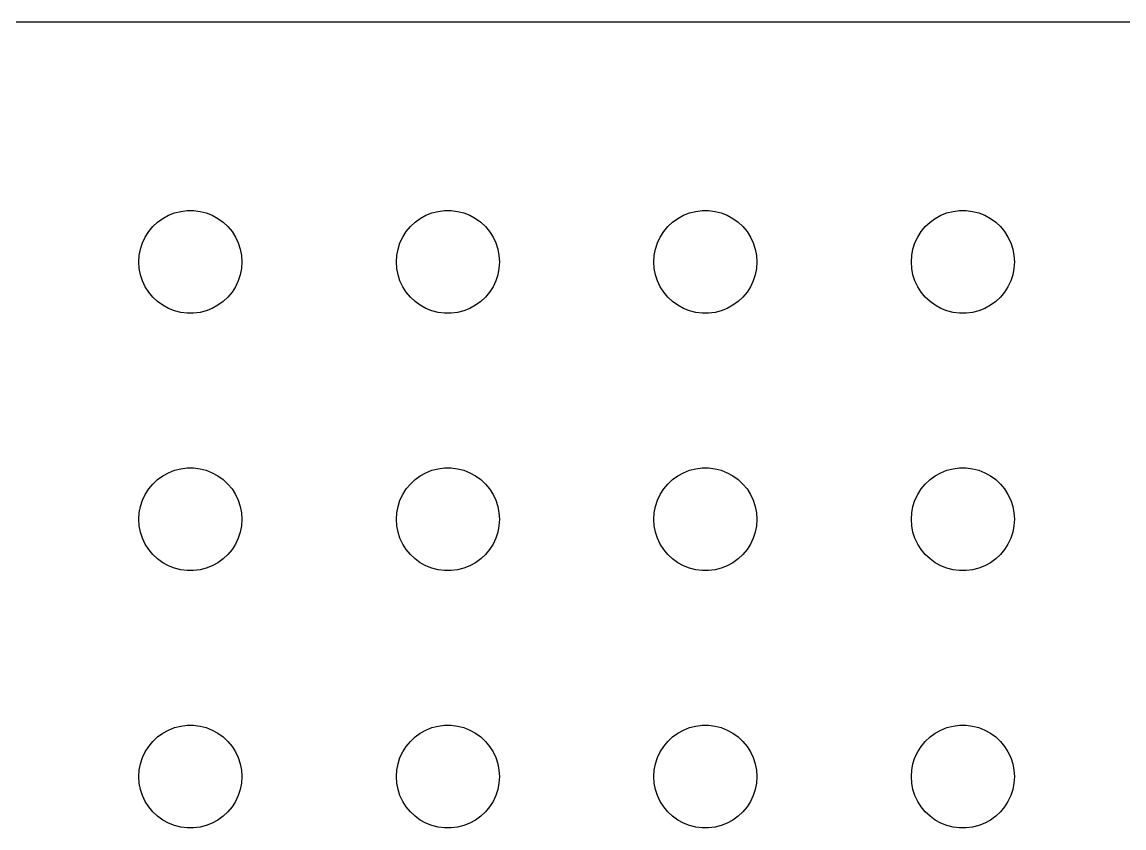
# Model space of a CAD drawing. Header units: metres. Extents: x -134 to 134, y 518 to 1078.
# Drawn here: x -102.4 to -70.31, y 940.5 to 963.99 of the extents above; entities that cross this region are included whole.
import ezdxf

# ---------------------------------------------------------------- set-up
doc = ezdxf.new("R2010")
doc.units = ezdxf.units.M

msp = doc.modelspace()

# ---------------------------------------------------------------- linework, layer by layer
for p, q in [((129.814, 963.99), (-129.814, 963.99)), ((-98.1387, 958.357), (-97.9635, 958.427)), ((-97.9635, 958.427), (-97.7811, 958.473)), ((-97.7811, 958.473), (-97.5942, 958.497)), ((-97.5942, 958.497), (-97.4058, 958.497)), ((-97.4058, 958.497), (-97.2189, 958.473)), ((-97.2189, 958.473), (-97.0365, 958.427)), ((-97.0365, 958.427), (-96.8613, 958.357)), ((-90.6387, 958.357), (-90.4635, 958.427)), ((-90.4635, 958.427), (-90.2811, 958.473)), ((-90.2811, 958.473), (-90.0942, 958.497)), ((-90.0942, 958.497), (-89.9058, 958.497)), ((-89.9058, 958.497), (-89.7189, 958.473)), ((-89.7189, 958.473), (-89.5365, 958.427)), ((-89.5365, 958.427), (-89.3613, 958.357)), ((-83.1387, 958.357), (-82.9635, 958.427)), ((-82.9635, 958.427), (-82.7811, 958.473)), ((-82.7811, 958.473), (-82.5942, 958.497)), ((-82.5942, 958.497), (-82.4058, 958.497)), ((-82.4058, 958.497), (-82.2189, 958.473)), ((-82.2189, 958.473), (-82.0365, 958.427)), ((-82.0365, 958.427), (-81.8613, 958.357)), ((-75.6387, 958.357), (-75.4635, 958.427)), ((-75.4635, 958.427), (-75.2811, 958.473)), ((-75.2811, 958.473), (-75.0942, 958.497)), ((-75.0942, 958.497), (-74.9058, 958.497)), ((-74.9058, 958.497), (-74.7189, 958.473)), ((-74.7189, 958.473), (-74.5365, 958.427)), ((-74.5365, 958.427), (-74.3613, 958.357)), ((-98.5934, 958.027), (-98.4561, 958.156)), ((-98.4561, 958.156), (-98.3037, 958.266)), ((-98.3037, 958.266), (-98.1387, 958.357)), ((-96.8613, 958.357), (-96.6963, 958.266)), ((-96.6963, 958.266), (-96.5439, 958.156)), ((-96.5439, 958.156), (-96.4065, 958.027)), ((-91.0934, 958.027), (-90.9561, 958.156)), ((-90.9561, 958.156), (-90.8037, 958.266)), ((-90.8037, 958.266), (-90.6387, 958.357)), ((-89.3613, 958.357), (-89.1963, 958.266)), ((-89.1963, 958.266), (-89.0439, 958.156)), ((-89.0439, 958.156), (-88.9065, 958.027)), ((-83.5934, 958.027), (-83.4561, 958.156)), ((-83.4561, 958.156), (-83.3037, 958.266)), ((-83.3037, 958.266), (-83.1387, 958.357)), ((-81.8613, 958.357), (-81.6963, 958.266)), ((-81.6963, 958.266), (-81.5439, 958.156)), ((-81.5439, 958.156), (-81.4065, 958.027)), ((-76.0934, 958.027), (-75.9561, 958.156)), ((-75.9561, 958.156), (-75.8037, 958.266)), ((-75.8037, 958.266), (-75.6387, 958.357)), ((-74.3613, 958.357), (-74.1963, 958.266)), ((-74.1963, 958.266), (-74.0439, 958.156)), ((-74.0439, 958.156), (-73.9065, 958.027)), ((-98.8145, 957.723), (-98.7135, 957.882)), ((-98.7135, 957.882), (-98.5934, 958.027)), ((-96.4065, 958.027), (-96.2865, 957.882)), ((-96.2865, 957.882), (-96.1855, 957.723)), ((-91.3145, 957.723), (-91.2135, 957.882)), ((-91.2135, 957.882), (-91.0934, 958.027)), ((-88.9065, 958.027), (-88.7865, 957.882)), ((-88.7865, 957.882), (-88.6855, 957.723)), ((-83.8145, 957.723), (-83.7135, 957.882)), ((-83.7135, 957.882), (-83.5934, 958.027)), ((-81.4065, 958.027), (-81.2865, 957.882)), ((-81.2865, 957.882), (-81.1855, 957.723)), ((-76.3145, 957.723), (-76.2135, 957.882)), ((-76.2135, 957.882), (-76.0934, 958.027)), ((-73.9065, 958.027), (-73.7865, 957.882)), ((-73.7865, 957.882), (-73.6855, 957.723)), ((-98.9529, 957.373), (-98.8947, 957.552)), ((-98.8947, 957.552), (-98.8145, 957.723)), ((-96.1855, 957.723), (-96.1053, 957.552)), ((-96.1053, 957.552), (-96.0471, 957.373)), ((-91.4529, 957.373), (-91.3947, 957.552)), ((-91.3947, 957.552), (-91.3145, 957.723)), ((-88.6855, 957.723), (-88.6053, 957.552)), ((-88.6053, 957.552), (-88.5471, 957.373)), ((-83.9529, 957.373), (-83.8947, 957.552)), ((-83.8947, 957.552), (-83.8145, 957.723)), ((-81.1855, 957.723), (-81.1053, 957.552)), ((-81.1053, 957.552), (-81.0471, 957.373)), ((-76.4529, 957.373), (-76.3947, 957.552)), ((-76.3947, 957.552), (-76.3145, 957.723)), ((-73.6855, 957.723), (-73.6053, 957.552)), ((-73.6053, 957.552), (-73.5471, 957.373)), ((-99, 957), (-98.9882, 957.188)), ((-98.9882, 957.188), (-98.9529, 957.373)), ((-96.0471, 957.373), (-96.0118, 957.188)), ((-96.0118, 957.188), (-96, 957)), ((-91.5, 957), (-91.4882, 957.188)), ((-91.4882, 957.188), (-91.4529, 957.373)), ((-88.5471, 957.373), (-88.5118, 957.188)), ((-88.5118, 957.188), (-88.5, 957)), ((-84, 957), (-83.9882, 957.188)), ((-83.9882, 957.188), (-83.9529, 957.373)), ((-81.0471, 957.373), (-81.0118, 957.188)), ((-81.0118, 957.188), (-81, 957)), ((-76.5, 957), (-76.4882, 957.188)), ((-76.4882, 957.188), (-76.4529, 957.373)), ((-73.5471, 957.373), (-73.5118, 957.188)), ((-73.5118, 957.188), (-73.5, 957)), ((-98.9882, 956.812), (-99, 957)), ((-98.9529, 956.627), (-98.9882, 956.812)), ((-96.0118, 956.812), (-96.0471, 956.627)), ((-96, 957), (-96.0118, 956.812)), ((-91.4882, 956.812), (-91.5, 957)), ((-91.4529, 956.627), (-91.4882, 956.812)), ((-88.5118, 956.812), (-88.5471, 956.627)), ((-88.5, 957), (-88.5118, 956.812)), ((-83.9882, 956.812), (-84, 957)), ((-83.9529, 956.627), (-83.9882, 956.812)), ((-81.0118, 956.812), (-81.0471, 956.627)), ((-81, 957), (-81.0118, 956.812)), ((-76.4882, 956.812), (-76.5, 957)), ((-76.4529, 956.627), (-76.4882, 956.812)), ((-73.5118, 956.812), (-73.5471, 956.627)), ((-73.5, 957), (-73.5118, 956.812)), ((-98.8947, 956.448), (-98.9529, 956.627)), ((-96.0471, 956.627), (-96.1053, 956.448)), ((-91.3947, 956.448), (-91.4529, 956.627)), ((-88.5471, 956.627), (-88.6053, 956.448)), ((-83.8947, 956.448), (-83.9529, 956.627)), ((-81.0471, 956.627), (-81.1053, 956.448)), ((-76.3947, 956.448), (-76.4529, 956.627)), ((-73.5471, 956.627), (-73.6053, 956.448)), ((-98.8145, 956.277), (-98.8947, 956.448)), ((-98.7135, 956.118), (-98.8145, 956.277)), ((-96.1855, 956.277), (-96.2865, 956.118)), ((-96.1053, 956.448), (-96.1855, 956.277)), ((-91.3145, 956.277), (-91.3947, 956.448)), ((-91.2135, 956.118), (-91.3145, 956.277)), ((-88.6855, 956.277), (-88.7865, 956.118)), ((-88.6053, 956.448), (-88.6855, 956.277)), ((-83.8145, 956.277), (-83.8947, 956.448)), ((-83.7135, 956.118), (-83.8145, 956.277)), ((-81.1855, 956.277), (-81.2865, 956.118)), ((-81.1053, 956.448), (-81.1855, 956.277)), ((-76.3145, 956.277), (-76.3947, 956.448)), ((-76.2135, 956.118), (-76.3145, 956.277)), ((-73.6855, 956.277), (-73.7865, 956.118)), ((-73.6053, 956.448), (-73.6855, 956.277)), ((-98.5934, 955.973), (-98.7135, 956.118)), ((-98.4561, 955.844), (-98.5934, 955.973)), ((-98.3037, 955.734), (-98.4561, 955.844)), ((-96.5439, 955.844), (-96.6963, 955.734)), ((-96.4065, 955.973), (-96.5439, 955.844)), ((-96.2865, 956.118), (-96.4065, 955.973)), ((-91.0934, 955.973), (-91.2135, 956.118)), ((-90.9561, 955.844), (-91.0934, 955.973)), ((-90.8037, 955.734), (-90.9561, 955.844)), ((-89.0439, 955.844), (-89.1963, 955.734)), ((-88.9065, 955.973), (-89.0439, 955.844)), ((-88.7865, 956.118), (-88.9065, 955.973)), ((-83.5934, 955.973), (-83.7135, 956.118)), ((-83.4561, 955.844), (-83.5934, 955.973)), ((-83.3037, 955.734), (-83.4561, 955.844)), ((-81.5439, 955.844), (-81.6963, 955.734)), ((-81.4065, 955.973), (-81.5439, 955.844)), ((-81.2865, 956.118), (-81.4065, 955.973)), ((-76.0934, 955.973), (-76.2135, 956.118)), ((-75.9561, 955.844), (-76.0934, 955.973)), ((-75.8037, 955.734), (-75.9561, 955.844)), ((-74.0439, 955.844), (-74.1963, 955.734)), ((-73.9065, 955.973), (-74.0439, 955.844)), ((-73.7865, 956.118), (-73.9065, 955.973)), ((-98.1387, 955.643), (-98.3037, 955.734)), ((-97.9635, 955.573), (-98.1387, 955.643)), ((-97.7811, 955.527), (-97.9635, 955.573)), ((-97.5942, 955.503), (-97.7811, 955.527)), ((-97.2189, 955.527), (-97.4058, 955.503)), ((-97.0365, 955.573), (-97.2189, 955.527)), ((-96.8613, 955.643), (-97.0365, 955.573)), ((-96.6963, 955.734), (-96.8613, 955.643)), ((-90.6387, 955.643), (-90.8037, 955.734)), ((-90.4635, 955.573), (-90.6387, 955.643)), ((-90.2811, 955.527), (-90.4635, 955.573)), ((-90.0942, 955.503), (-90.2811, 955.527)), ((-89.7189, 955.527), (-89.9058, 955.503)), ((-89.5365, 955.573), (-89.7189, 955.527)), ((-89.3613, 955.643), (-89.5365, 955.573)), ((-89.1963, 955.734), (-89.3613, 955.643)), ((-83.1387, 955.643), (-83.3037, 955.734)), ((-82.9635, 955.573), (-83.1387, 955.643)), ((-82.7811, 955.527), (-82.9635, 955.573)), ((-82.5942, 955.503), (-82.7811, 955.527)), ((-82.2189, 955.527), (-82.4058, 955.503)), ((-82.0365, 955.573), (-82.2189, 955.527)), ((-81.8613, 955.643), (-82.0365, 955.573)), ((-81.6963, 955.734), (-81.8613, 955.643)), ((-75.6387, 955.643), (-75.8037, 955.734)), ((-75.4635, 955.573), (-75.6387, 955.643)), ((-75.2811, 955.527), (-75.4635, 955.573)), ((-75.0942, 955.503), (-75.2811, 955.527)), ((-74.7189, 955.527), (-74.9058, 955.503)), ((-74.5365, 955.573), (-74.7189, 955.527)), ((-74.3613, 955.643), (-74.5365, 955.573)), ((-74.1963, 955.734), (-74.3613, 955.643)), ((-97.4058, 955.503), (-97.5942, 955.503)), ((-89.9058, 955.503), (-90.0942, 955.503)), ((-82.4058, 955.503), (-82.5942, 955.503)), ((-74.9058, 955.503), (-75.0942, 955.503)), ((-98.4561, 950.656), (-98.3037, 950.766)), ((-98.3037, 950.766), (-98.1387, 950.857)), ((-98.1387, 950.857), (-97.9635, 950.927)), ((-97.9635, 950.927), (-97.7811, 950.973)), ((-97.7811, 950.973), (-97.5942, 950.997)), ((-97.5942, 950.997), (-97.4058, 950.997)), ((-97.4058, 950.997), (-97.2189, 950.973)), ((-97.2189, 950.973), (-97.0365, 950.927)), ((-97.0365, 950.927), (-96.8613, 950.857)), ((-96.8613, 950.857), (-96.6963, 950.766)), ((-96.6963, 950.766), (-96.5439, 950.656)), ((-90.9561, 950.656), (-90.8037, 950.766)), ((-90.8037, 950.766), (-90.6387, 950.857)), ((-90.6387, 950.857), (-90.4635, 950.927)), ((-90.4635, 950.927), (-90.2811, 950.973)), ((-90.2811, 950.973), (-90.0942, 950.997)), ((-90.0942, 950.997), (-89.9058, 950.997)), ((-89.9058, 950.997), (-89.7189, 950.973)), ((-89.7189, 950.973), (-89.5365, 950.927)), ((-89.5365, 950.927), (-89.3613, 950.857)), ((-89.3613, 950.857), (-89.1963, 950.766)), ((-89.1963, 950.766), (-89.0439, 950.656)), ((-83.4561, 950.656), (-83.3037, 950.766)), ((-83.3037, 950.766), (-83.1387, 950.857)), ((-83.1387, 950.857), (-82.9635, 950.927)), ((-82.9635, 950.927), (-82.7811, 950.973)), ((-82.7811, 950.973), (-82.5942, 950.997)), ((-82.5942, 950.997), (-82.4058, 950.997)), ((-82.4058, 950.997), (-82.2189, 950.973)), ((-82.2189, 950.973), (-82.0365, 950.927)), ((-82.0365, 950.927), (-81.8613, 950.857)), ((-81.8613, 950.857), (-81.6963, 950.766)), ((-81.6963, 950.766), (-81.5439, 950.656)), ((-75.9561, 950.656), (-75.8037, 950.766)), ((-75.8037, 950.766), (-75.6387, 950.857)), ((-75.6387, 950.857), (-75.4635, 950.927)), ((-75.4635, 950.927), (-75.2811, 950.973)), ((-75.2811, 950.973), (-75.0942, 950.997)), ((-75.0942, 950.997), (-74.9058, 950.997)), ((-74.9058, 950.997), (-74.7189, 950.973)), ((-74.7189, 950.973), (-74.5365, 950.927)), ((-74.5365, 950.927), (-74.3613, 950.857)), ((-74.3613, 950.857), (-74.1963, 950.766)), ((-74.1963, 950.766), (-74.0439, 950.656)), ((-98.8145, 950.223), (-98.7135, 950.382)), ((-98.7135, 950.382), (-98.5934, 950.527)), ((-98.5934, 950.527), (-98.4561, 950.656)), ((-96.5439, 950.656), (-96.4065, 950.527)), ((-96.4065, 950.527), (-96.2865, 950.382)), ((-96.2865, 950.382), (-96.1855, 950.223)), ((-91.3145, 950.223), (-91.2135, 950.382)), ((-91.2135, 950.382), (-91.0934, 950.527)), ((-91.0934, 950.527), (-90.9561, 950.656)), ((-89.0439, 950.656), (-88.9065, 950.527)), ((-88.9065, 950.527), (-88.7865, 950.382)), ((-88.7865, 950.382), (-88.6855, 950.223)), ((-83.8145, 950.223), (-83.7135, 950.382)), ((-83.7135, 950.382), (-83.5934, 950.527)), ((-83.5934, 950.527), (-83.4561, 950.656)), ((-81.5439, 950.656), (-81.4065, 950.527)), ((-81.4065, 950.527), (-81.2865, 950.382)), ((-81.2865, 950.382), (-81.1855, 950.223)), ((-76.3145, 950.223), (-76.2135, 950.382)), ((-76.2135, 950.382), (-76.0934, 950.527)), ((-76.0934, 950.527), (-75.9561, 950.656)), ((-74.0439, 950.656), (-73.9065, 950.527)), ((-73.9065, 950.527), (-73.7865, 950.382)), ((-73.7865, 950.382), (-73.6855, 950.223)), ((-98.9529, 949.873), (-98.8947, 950.052)), ((-98.8947, 950.052), (-98.8145, 950.223)), ((-96.1855, 950.223), (-96.1053, 950.052)), ((-96.1053, 950.052), (-96.0471, 949.873)), ((-91.4529, 949.873), (-91.3947, 950.052)), ((-91.3947, 950.052), (-91.3145, 950.223)), ((-88.6855, 950.223), (-88.6053, 950.052)), ((-88.6053, 950.052), (-88.5471, 949.873)), ((-83.9529, 949.873), (-83.8947, 950.052)), ((-83.8947, 950.052), (-83.8145, 950.223)), ((-81.1855, 950.223), (-81.1053, 950.052)), ((-81.1053, 950.052), (-81.0471, 949.873)), ((-76.4529, 949.873), (-76.3947, 950.052)), ((-76.3947, 950.052), (-76.3145, 950.223)), ((-73.6855, 950.223), (-73.6053, 950.052)), ((-73.6053, 950.052), (-73.5471, 949.873)), ((-98.9882, 949.688), (-98.9529, 949.873)), ((-96.0471, 949.873), (-96.0118, 949.688)), ((-91.4882, 949.688), (-91.4529, 949.873)), ((-88.5471, 949.873), (-88.5118, 949.688)), ((-83.9882, 949.688), (-83.9529, 949.873)), ((-81.0471, 949.873), (-81.0118, 949.688)), ((-76.4882, 949.688), (-76.4529, 949.873)), ((-73.5471, 949.873), (-73.5118, 949.688)), ((-99, 949.5), (-98.9882, 949.688)), ((-98.9882, 949.312), (-99, 949.5)), ((-96.0118, 949.688), (-96, 949.5)), ((-96, 949.5), (-96.0118, 949.312)), ((-91.5, 949.5), (-91.4882, 949.688)), ((-91.4882, 949.312), (-91.5, 949.5)), ((-88.5118, 949.688), (-88.5, 949.5)), ((-88.5, 949.5), (-88.5118, 949.312)), ((-84, 949.5), (-83.9882, 949.688)), ((-83.9882, 949.312), (-84, 949.5)), ((-81.0118, 949.688), (-81, 949.5)), ((-81, 949.5), (-81.0118, 949.312)), ((-76.5, 949.5), (-76.4882, 949.688)), ((-76.4882, 949.312), (-76.5, 949.5)), ((-73.5118, 949.688), (-73.5, 949.5)), ((-73.5, 949.5), (-73.5118, 949.312)), ((-98.9529, 949.127), (-98.9882, 949.312)), ((-98.8947, 948.948), (-98.9529, 949.127)), ((-96.0471, 949.127), (-96.1053, 948.948)), ((-96.0118, 949.312), (-96.0471, 949.127)), ((-91.4529, 949.127), (-91.4882, 949.312)), ((-91.3947, 948.948), (-91.4529, 949.127)), ((-88.5471, 949.127), (-88.6053, 948.948)), ((-88.5118, 949.312), (-88.5471, 949.127)), ((-83.9529, 949.127), (-83.9882, 949.312)), ((-83.8947, 948.948), (-83.9529, 949.127)), ((-81.0471, 949.127), (-81.1053, 948.948)), ((-81.0118, 949.312), (-81.0471, 949.127)), ((-76.4529, 949.127), (-76.4882, 949.312)), ((-76.3947, 948.948), (-76.4529, 949.127)), ((-73.5471, 949.127), (-73.6053, 948.948)), ((-73.5118, 949.312), (-73.5471, 949.127)), ((-98.8145, 948.777), (-98.8947, 948.948)), ((-98.7135, 948.618), (-98.8145, 948.777)), ((-96.1855, 948.777), (-96.2865, 948.618)), ((-96.1053, 948.948), (-96.1855, 948.777)), ((-91.3145, 948.777), (-91.3947, 948.948)), ((-91.2135, 948.618), (-91.3145, 948.777)), ((-88.6855, 948.777), (-88.7865, 948.618)), ((-88.6053, 948.948), (-88.6855, 948.777)), ((-83.8145, 948.777), (-83.8947, 948.948)), ((-83.7135, 948.618), (-83.8145, 948.777)), ((-81.1855, 948.777), (-81.2865, 948.618)), ((-81.1053, 948.948), (-81.1855, 948.777)), ((-76.3145, 948.777), (-76.3947, 948.948)), ((-76.2135, 948.618), (-76.3145, 948.777)), ((-73.6855, 948.777), (-73.7865, 948.618)), ((-73.6053, 948.948), (-73.6855, 948.777)), ((-98.5934, 948.473), (-98.7135, 948.618)), ((-98.4561, 948.344), (-98.5934, 948.473)), ((-96.4065, 948.473), (-96.5439, 948.344)), ((-96.2865, 948.618), (-96.4065, 948.473)), ((-91.0934, 948.473), (-91.2135, 948.618)), ((-90.9561, 948.344), (-91.0934, 948.473)), ((-88.9065, 948.473), (-89.0439, 948.344)), ((-88.7865, 948.618), (-88.9065, 948.473)), ((-83.5934, 948.473), (-83.7135, 948.618)), ((-83.4561, 948.344), (-83.5934, 948.473)), ((-81.4065, 948.473), (-81.5439, 948.344)), ((-81.2865, 948.618), (-81.4065, 948.473)), ((-76.0934, 948.473), (-76.2135, 948.618)), ((-75.9561, 948.344), (-76.0934, 948.473)), ((-73.9065, 948.473), (-74.0439, 948.344)), ((-73.7865, 948.618), (-73.9065, 948.473)), ((-98.3037, 948.234), (-98.4561, 948.344)), ((-98.1387, 948.143), (-98.3037, 948.234)), ((-97.9635, 948.073), (-98.1387, 948.143)), ((-96.8613, 948.143), (-97.0365, 948.073)), ((-96.6963, 948.234), (-96.8613, 948.143)), ((-96.5439, 948.344), (-96.6963, 948.234)), ((-90.8037, 948.234), (-90.9561, 948.344)), ((-90.6387, 948.143), (-90.8037, 948.234)), ((-90.4635, 948.073), (-90.6387, 948.143)), ((-89.3613, 948.143), (-89.5365, 948.073)), ((-89.1963, 948.234), (-89.3613, 948.143)), ((-89.0439, 948.344), (-89.1963, 948.234)), ((-83.3037, 948.234), (-83.4561, 948.344)), ((-83.1387, 948.143), (-83.3037, 948.234)), ((-82.9635, 948.073), (-83.1387, 948.143)), ((-81.8613, 948.143), (-82.0365, 948.073)), ((-81.6963, 948.234), (-81.8613, 948.143)), ((-81.5439, 948.344), (-81.6963, 948.234)), ((-75.8037, 948.234), (-75.9561, 948.344)), ((-75.6387, 948.143), (-75.8037, 948.234)), ((-75.4635, 948.073), (-75.6387, 948.143)), ((-74.3613, 948.143), (-74.5365, 948.073)), ((-74.1963, 948.234), (-74.3613, 948.143)), ((-74.0439, 948.344), (-74.1963, 948.234)), ((-97.7811, 948.027), (-97.9635, 948.073)), ((-97.5942, 948.003), (-97.7811, 948.027)), ((-97.4058, 948.003), (-97.5942, 948.003)), ((-97.2189, 948.027), (-97.4058, 948.003)), ((-97.0365, 948.073), (-97.2189, 948.027)), ((-90.2811, 948.027), (-90.4635, 948.073)), ((-90.0942, 948.003), (-90.2811, 948.027)), ((-89.9058, 948.003), (-90.0942, 948.003)), ((-89.7189, 948.027), (-89.9058, 948.003)), ((-89.5365, 948.073), (-89.7189, 948.027)), ((-82.7811, 948.027), (-82.9635, 948.073)), ((-82.5942, 948.003), (-82.7811, 948.027)), ((-82.4058, 948.003), (-82.5942, 948.003)), ((-82.2189, 948.027), (-82.4058, 948.003)), ((-82.0365, 948.073), (-82.2189, 948.027)), ((-75.2811, 948.027), (-75.4635, 948.073)), ((-75.0942, 948.003), (-75.2811, 948.027)), ((-74.9058, 948.003), (-75.0942, 948.003)), ((-74.7189, 948.027), (-74.9058, 948.003)), ((-74.5365, 948.073), (-74.7189, 948.027)), ((-98.3037, 943.266), (-98.1387, 943.357)), ((-98.1387, 943.357), (-97.9635, 943.427)), ((-97.9635, 943.427), (-97.7811, 943.473)), ((-97.7811, 943.473), (-97.5942, 943.497)), ((-97.5942, 943.497), (-97.4058, 943.497)), ((-97.4058, 943.497), (-97.2189, 943.473)), ((-97.2189, 943.473), (-97.0365, 943.427)), ((-97.0365, 943.427), (-96.8613, 943.357)), ((-96.8613, 943.357), (-96.6963, 943.266)), ((-90.8037, 943.266), (-90.6387, 943.357)), ((-90.6387, 943.357), (-90.4635, 943.427)), ((-90.4635, 943.427), (-90.2811, 943.473)), ((-90.2811, 943.473), (-90.0942, 943.497)), ((-90.0942, 943.497), (-89.9058, 943.497)), ((-89.9058, 943.497), (-89.7189, 943.473)), ((-89.7189, 943.473), (-89.5365, 943.427)), ((-89.5365, 943.427), (-89.3613, 943.357)), ((-89.3613, 943.357), (-89.1963, 943.266)), ((-83.3037, 943.266), (-83.1387, 943.357)), ((-83.1387, 943.357), (-82.9635, 943.427)), ((-82.9635, 943.427), (-82.7811, 943.473)), ((-82.7811, 943.473), (-82.5942, 943.497)), ((-82.5942, 943.497), (-82.4058, 943.497)), ((-82.4058, 943.497), (-82.2189, 943.473)), ((-82.2189, 943.473), (-82.0365, 943.427)), ((-82.0365, 943.427), (-81.8613, 943.357)), ((-81.8613, 943.357), (-81.6963, 943.266)), ((-75.8037, 943.266), (-75.6387, 943.357)), ((-75.6387, 943.357), (-75.4635, 943.427)), ((-75.4635, 943.427), (-75.2811, 943.473)), ((-75.2811, 943.473), (-75.0942, 943.497)), ((-75.0942, 943.497), (-74.9058, 943.497)), ((-74.9058, 943.497), (-74.7189, 943.473)), ((-74.7189, 943.473), (-74.5365, 943.427)), ((-74.5365, 943.427), (-74.3613, 943.357)), ((-74.3613, 943.357), (-74.1963, 943.266)), ((-98.7135, 942.882), (-98.5934, 943.027)), ((-98.5934, 943.027), (-98.4561, 943.156)), ((-98.4561, 943.156), (-98.3037, 943.266)), ((-96.6963, 943.266), (-96.5439, 943.156)), ((-96.5439, 943.156), (-96.4065, 943.027)), ((-96.4065, 943.027), (-96.2865, 942.882)), ((-91.2135, 942.882), (-91.0934, 943.027)), ((-91.0934, 943.027), (-90.9561, 943.156)), ((-90.9561, 943.156), (-90.8037, 943.266)), ((-89.1963, 943.266), (-89.0439, 943.156)), ((-89.0439, 943.156), (-88.9065, 943.027)), ((-88.9065, 943.027), (-88.7865, 942.882)), ((-83.7135, 942.882), (-83.5934, 943.027)), ((-83.5934, 943.027), (-83.4561, 943.156)), ((-83.4561, 943.156), (-83.3037, 943.266)), ((-81.6963, 943.266), (-81.5439, 943.156)), ((-81.5439, 943.156), (-81.4065, 943.027)), ((-81.4065, 943.027), (-81.2865, 942.882)), ((-76.2135, 942.882), (-76.0934, 943.027)), ((-76.0934, 943.027), (-75.9561, 943.156)), ((-75.9561, 943.156), (-75.8037, 943.266)), ((-74.1963, 943.266), (-74.0439, 943.156)), ((-74.0439, 943.156), (-73.9065, 943.027)), ((-73.9065, 943.027), (-73.7865, 942.882)), ((-98.8947, 942.552), (-98.8145, 942.723)), ((-98.8145, 942.723), (-98.7135, 942.882)), ((-96.2865, 942.882), (-96.1855, 942.723)), ((-96.1855, 942.723), (-96.1053, 942.552)), ((-91.3947, 942.552), (-91.3145, 942.723)), ((-91.3145, 942.723), (-91.2135, 942.882)), ((-88.7865, 942.882), (-88.6855, 942.723)), ((-88.6855, 942.723), (-88.6053, 942.552)), ((-83.8947, 942.552), (-83.8145, 942.723)), ((-83.8145, 942.723), (-83.7135, 942.882)), ((-81.2865, 942.882), (-81.1855, 942.723)), ((-81.1855, 942.723), (-81.1053, 942.552)), ((-76.3947, 942.552), (-76.3145, 942.723)), ((-76.3145, 942.723), (-76.2135, 942.882)), ((-73.7865, 942.882), (-73.6855, 942.723)), ((-73.6855, 942.723), (-73.6053, 942.552)), ((-98.9882, 942.188), (-98.9529, 942.373)), ((-98.9529, 942.373), (-98.8947, 942.552)), ((-96.1053, 942.552), (-96.0471, 942.373)), ((-96.0471, 942.373), (-96.0118, 942.188)), ((-91.4882, 942.188), (-91.4529, 942.373)), ((-91.4529, 942.373), (-91.3947, 942.552)), ((-88.6053, 942.552), (-88.5471, 942.373)), ((-88.5471, 942.373), (-88.5118, 942.188)), ((-83.9882, 942.188), (-83.9529, 942.373)), ((-83.9529, 942.373), (-83.8947, 942.552)), ((-81.1053, 942.552), (-81.0471, 942.373)), ((-81.0471, 942.373), (-81.0118, 942.188)), ((-76.4882, 942.188), (-76.4529, 942.373)), ((-76.4529, 942.373), (-76.3947, 942.552)), ((-73.6053, 942.552), (-73.5471, 942.373)), ((-73.5471, 942.373), (-73.5118, 942.188)), ((-99, 942), (-98.9882, 942.188)), ((-96.0118, 942.188), (-96, 942)), ((-91.5, 942), (-91.4882, 942.188)), ((-88.5118, 942.188), (-88.5, 942)), ((-84, 942), (-83.9882, 942.188)), ((-81.0118, 942.188), (-81, 942)), ((-76.5, 942), (-76.4882, 942.188)), ((-73.5118, 942.188), (-73.5, 942)), ((-98.9882, 941.812), (-99, 942)), ((-98.9529, 941.627), (-98.9882, 941.812)), ((-96.0118, 941.812), (-96.0471, 941.627)), ((-96, 942), (-96.0118, 941.812)), ((-91.4882, 941.812), (-91.5, 942)), ((-91.4529, 941.627), (-91.4882, 941.812)), ((-88.5118, 941.812), (-88.5471, 941.627)), ((-88.5, 942), (-88.5118, 941.812)), ((-83.9882, 941.812), (-84, 942)), ((-83.9529, 941.627), (-83.9882, 941.812)), ((-81.0118, 941.812), (-81.0471, 941.627)), ((-81, 942), (-81.0118, 941.812)), ((-76.4882, 941.812), (-76.5, 942)), ((-76.4529, 941.627), (-76.4882, 941.812)), ((-73.5118, 941.812), (-73.5471, 941.627)), ((-73.5, 942), (-73.5118, 941.812)), ((-98.8947, 941.448), (-98.9529, 941.627)), ((-98.8145, 941.277), (-98.8947, 941.448)), ((-96.1053, 941.448), (-96.1855, 941.277)), ((-96.0471, 941.627), (-96.1053, 941.448)), ((-91.3947, 941.448), (-91.4529, 941.627)), ((-91.3145, 941.277), (-91.3947, 941.448)), ((-88.6053, 941.448), (-88.6855, 941.277)), ((-88.5471, 941.627), (-88.6053, 941.448)), ((-83.8947, 941.448), (-83.9529, 941.627)), ((-83.8145, 941.277), (-83.8947, 941.448)), ((-81.1053, 941.448), (-81.1855, 941.277)), ((-81.0471, 941.627), (-81.1053, 941.448)), ((-76.3947, 941.448), (-76.4529, 941.627)), ((-76.3145, 941.277), (-76.3947, 941.448)), ((-73.6053, 941.448), (-73.6855, 941.277)), ((-73.5471, 941.627), (-73.6053, 941.448)), ((-98.7135, 941.118), (-98.8145, 941.277)), ((-98.5934, 940.973), (-98.7135, 941.118)), ((-96.2865, 941.118), (-96.4065, 940.973)), ((-96.1855, 941.277), (-96.2865, 941.118)), ((-91.2135, 941.118), (-91.3145, 941.277)), ((-91.0934, 940.973), (-91.2135, 941.118)), ((-88.7865, 941.118), (-88.9065, 940.973)), ((-88.6855, 941.277), (-88.7865, 941.118)), ((-83.7135, 941.118), (-83.8145, 941.277)), ((-83.5934, 940.973), (-83.7135, 941.118)), ((-81.2865, 941.118), (-81.4065, 940.973)), ((-81.1855, 941.277), (-81.2865, 941.118)), ((-76.2135, 941.118), (-76.3145, 941.277)), ((-76.0934, 940.973), (-76.2135, 941.118)), ((-73.7865, 941.118), (-73.9065, 940.973)), ((-73.6855, 941.277), (-73.7865, 941.118)), ((-98.4561, 940.844), (-98.5934, 940.973)), ((-98.3037, 940.734), (-98.4561, 940.844)), ((-96.5439, 940.844), (-96.6963, 940.734)), ((-96.4065, 940.973), (-96.5439, 940.844)), ((-90.9561, 940.844), (-91.0934, 940.973)), ((-90.8037, 940.734), (-90.9561, 940.844)), ((-89.0439, 940.844), (-89.1963, 940.734)), ((-88.9065, 940.973), (-89.0439, 940.844)), ((-83.4561, 940.844), (-83.5934, 940.973)), ((-83.3037, 940.734), (-83.4561, 940.844)), ((-81.5439, 940.844), (-81.6963, 940.734)), ((-81.4065, 940.973), (-81.5439, 940.844)), ((-75.9561, 940.844), (-76.0934, 940.973)), ((-75.8037, 940.734), (-75.9561, 940.844)), ((-74.0439, 940.844), (-74.1963, 940.734)), ((-73.9065, 940.973), (-74.0439, 940.844)), ((-98.1387, 940.643), (-98.3037, 940.734)), ((-97.9635, 940.573), (-98.1387, 940.643)), ((-97.7811, 940.527), (-97.9635, 940.573)), ((-97.5942, 940.503), (-97.7811, 940.527)), ((-97.4058, 940.503), (-97.5942, 940.503)), ((-97.2189, 940.527), (-97.4058, 940.503)), ((-97.0365, 940.573), (-97.2189, 940.527)), ((-96.8613, 940.643), (-97.0365, 940.573)), ((-96.6963, 940.734), (-96.8613, 940.643)), ((-90.6387, 940.643), (-90.8037, 940.734)), ((-90.4635, 940.573), (-90.6387, 940.643)), ((-90.2811, 940.527), (-90.4635, 940.573)), ((-90.0942, 940.503), (-90.2811, 940.527)), ((-89.9058, 940.503), (-90.0942, 940.503)), ((-89.7189, 940.527), (-89.9058, 940.503)), ((-89.5365, 940.573), (-89.7189, 940.527)), ((-89.3613, 940.643), (-89.5365, 940.573)), ((-89.1963, 940.734), (-89.3613, 940.643)), ((-83.1387, 940.643), (-83.3037, 940.734)), ((-82.9635, 940.573), (-83.1387, 940.643)), ((-82.7811, 940.527), (-82.9635, 940.573)), ((-82.5942, 940.503), (-82.7811, 940.527)), ((-82.4058, 940.503), (-82.5942, 940.503)), ((-82.2189, 940.527), (-82.4058, 940.503)), ((-82.0365, 940.573), (-82.2189, 940.527)), ((-81.8613, 940.643), (-82.0365, 940.573)), ((-81.6963, 940.734), (-81.8613, 940.643)), ((-75.6387, 940.643), (-75.8037, 940.734)), ((-75.4635, 940.573), (-75.6387, 940.643)), ((-75.2811, 940.527), (-75.4635, 940.573)), ((-75.0942, 940.503), (-75.2811, 940.527)), ((-74.9058, 940.503), (-75.0942, 940.503)), ((-74.7189, 940.527), (-74.9058, 940.503)), ((-74.5365, 940.573), (-74.7189, 940.527)), ((-74.3613, 940.643), (-74.5365, 940.573)), ((-74.1963, 940.734), (-74.3613, 940.643))]:
    msp.add_line(p, q)

doc.saveas('drawing.dxf')
